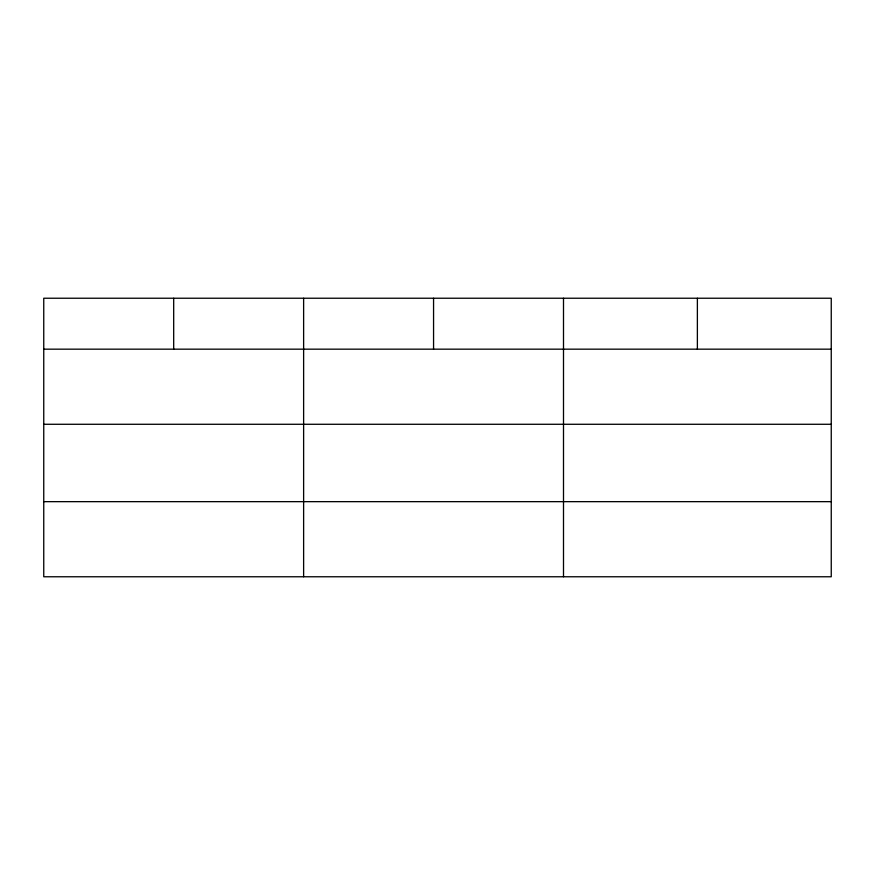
<?xml version="1.0" encoding="UTF-8"?>
<svg xmlns="http://www.w3.org/2000/svg" width="875" height="875" viewBox="0 0 875 875"><rect width="100%" height="100%" fill="white"/><g stroke="black" fill="none" stroke-linecap="round" stroke-linejoin="round"><path stroke-width="1.31" d="M831.25 424.277L831.25 298.233L43.75 298.233L43.75 576.767L831.25 576.767L831.25 424.277L43.75 424.277M43.75 349.169L831.25 349.169M43.75 501.659L831.25 501.659M697.375 298.233L697.375 349.169M563.5 298.233L563.5 576.767M433.562 298.233L433.562 349.169M303.625 298.233L303.625 576.767M173.688 298.233L173.688 349.169"/></g></svg>
